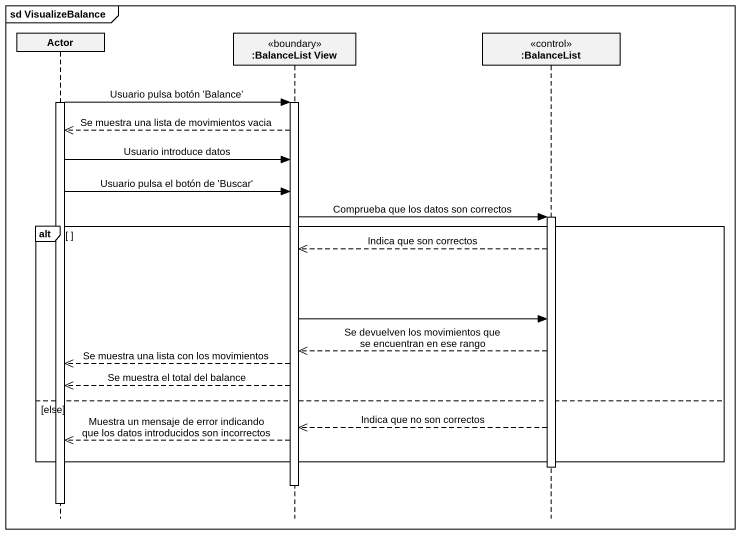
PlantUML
@startuml
mainframe sd VisualizeBalance
hide footbox
participant "Actor" as Actor_
participant ":BalanceList View" as BalanceList_View <<boundary>>
participant ":BalanceList" as BalanceList <<control>>

activate Actor_
Actor_ -> BalanceList_View : Usuario pulsa botón 'Balance'
activate BalanceList_View
BalanceList_View -->> Actor_ : Se muestra una lista de movimientos vacia
Actor_ -> BalanceList_View : Usuario introduce datos
Actor_ -> BalanceList_View : Usuario pulsa el botón de 'Buscar'
BalanceList_View -> BalanceList : Comprueba que los datos son correctos
activate BalanceList
alt
  BalanceList -->> BalanceList_View : Indica que son correctos
  BalanceList_View -> BalanceList
  BalanceList -->> BalanceList_View : Se devuelven los movimientos que se encuentran en ese rango
  BalanceList_View -->> Actor_ : Se muestra una lista con los movimientos
  BalanceList_View -->> Actor_ : Se muestra el total del balance
else else
  BalanceList -->> BalanceList_View : Indica que no son correctos
  BalanceList_View -->> Actor_ : Muestra un mensaje de error indicando que los datos introducidos son incorrectos
end
deactivate BalanceList
deactivate BalanceList_View
deactivate Actor_
@enduml
